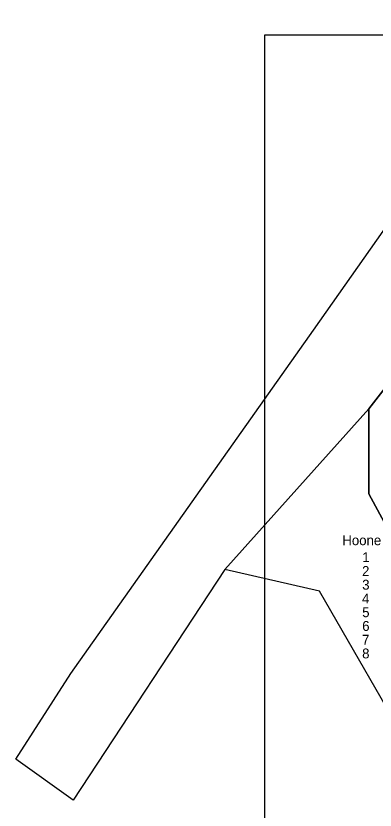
# Model space of a CAD drawing. Extents: x 640386 to 640625, y 6454965 to 6455416.
# Drawn here: x 640385.8 to 640440.4, y 6455192 to 6455312.7 of the extents above; entities that cross this region are included whole.
import ezdxf

# ---------------------------------------------------------------- set-up
doc = ezdxf.new("R2010")
doc.units = 0
for name, color, linetype in [('ABIJOONIS', 7, 'Continuous'), ('PIIR', 7, 'Continuous'), ('VORMISTUS', 7, 'Continuous')]:
    doc.layers.add(name, color=color, linetype=linetype)

msp = doc.modelspace()

# ---------------------------------------------------------------- linework, layer by layer
at = {"layer": 'PIIR'}
for points in [[(640553.15, 6455415.9), (640562.86, 6455404.79), (640546.32, 6455387.12), (640516.14, 6455351.87), (640514.8, 6455345.42), (640497.57, 6455327.26), (640471.44, 6455294.49), (640467.52, 6455289.4), (640443.89, 6455258.73), (640439.44, 6455252.98), (640417.56, 6455228.58), (640394.49, 6455193.5), (640385.8, 6455199.72), (640394.13, 6455212.76), (640431.02, 6455264.94), (640456.64, 6455301.39), (640486.55, 6455343.95), (640498, 6455350.9), (640506.2, 6455361.08), (640529.09, 6455389.48)], [(640443.89, 6455258.73), (640496.08, 6455235.18), (640515.66, 6455226.32), (640559.35, 6455226.18), (640572.13, 6455226.1), (640572.08, 6455218.05), (640515.87, 6455218.27), (640516.58, 6455193.75), (640517.02, 6455178.4), (640518.18, 6455170.93), (640497.25, 6455133.32), (640487.2, 6455151.68), (640439.44, 6455240.07), (640439.44, 6455252.98)], [(640417.56, 6455228.58), (640439.44, 6455252.98), (640439.44, 6455240.07), (640487.2, 6455151.68), (640497.25, 6455133.32), (640530.69, 6455072.21), (640544.71, 6455069.11), (640538.21, 6455045.31), (640532.73, 6455020.93), (640527.38, 6454996.48), (640524.81, 6454965.49), (640508.59, 6454969.85), (640510.83, 6454972.61), (640516.02, 6455005.41), (640522.15, 6455046.21), (640526.08, 6455063.27), (640517.82, 6455077.55), (640490.12, 6455125.49), (640487.03, 6455129.6), (640471.47, 6455156.43), (640459.03, 6455178.12), (640446.43, 6455200.02), (640431.9, 6455225.28)]]:
    msp.add_lwpolyline(points, close=True, dxfattribs=at)
at = {"layer": 'VORMISTUS'}
msp.add_lwpolyline([(640524.39, 6455309.86), (640524.39, 6455169.05), (640423.61, 6455169.05), (640423.61, 6455309.86)], close=True, dxfattribs=at)

# ---------------------------------------------------------------- texts
at = {"layer": 'ABIJOONIS'}
for s, p in [('Hoone nurgapunktide koordinaadid', (640435.39, 6455232.26)), ('1', (640438.41, 6455229.68)), ('2', (640438.39, 6455227.59)), ('3', (640438.41, 6455225.5)), ('4', (640438.38, 6455223.41)), ('5', (640438.41, 6455221.32)), ('6', (640438.41, 6455219.23)), ('7', (640438.39, 6455217.14)), ('8', (640438.4, 6455215.05))]:
    msp.add_text(s, height=1.5, dxfattribs=at).set_placement(p)

doc.saveas('drawing.dxf')
